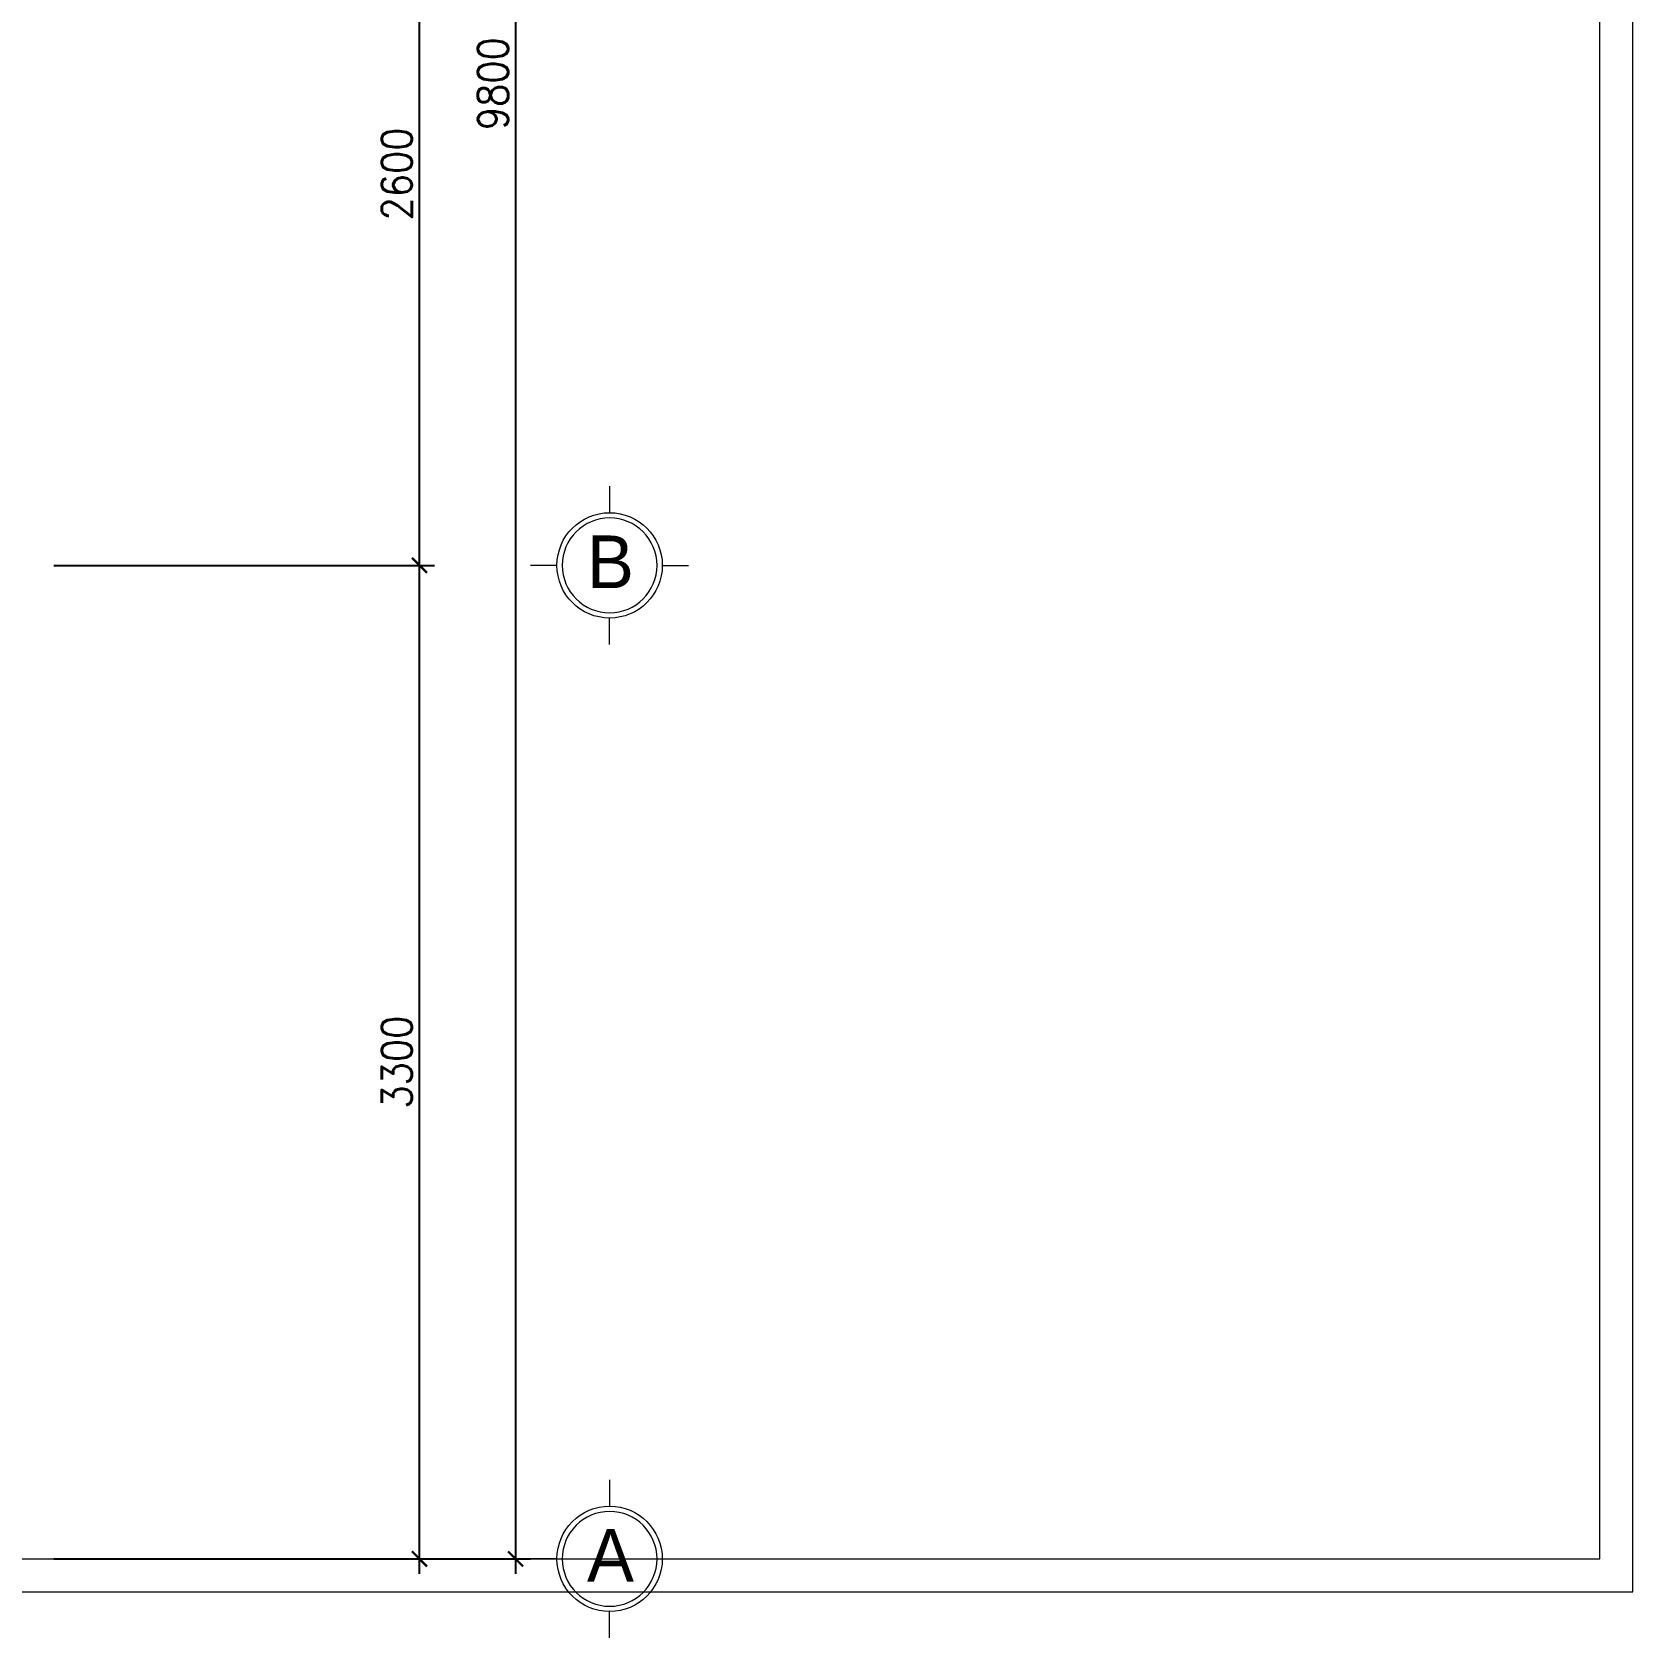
# Model space of a CAD drawing. Header units: millimetres. Extents: x -529782 to -142003, y -492574 to -273331.
# Drawn here: x -425930 to -420612, y -347389 to -342055 of the extents above; entities that cross this region are included whole.
import ezdxf
from ezdxf.enums import TextEntityAlignment as Align

# ---------------------------------------------------------------- set-up
doc = ezdxf.new("R2010")
doc.units = ezdxf.units.MM
doc.header["$LTSCALE"] = 500
doc.header["$MEASUREMENT"] = 0
doc.header["$PDMODE"] = 3
doc.linetypes.add('CENTER', pattern=[2, 1.25, -0.25, 0.25, -0.25])
doc.layers.get('0').update_dxf_attribs({"linetype": 'CONTINUOUS', "lineweight": 13})
doc.layers.get('Defpoints').update_dxf_attribs({"color": 255, "linetype": 'CONTINUOUS', "lineweight": 13})
for name, color, linetype, lineweight in [('2.thay 145', 145, 'CONTINUOUS', 18), ('3.manh 08', 8, 'CONTINUOUS', 9), ('4.dim 08', 8, 'CONTINUOUS', 13), ('7.tim 67', 67, 'CENTER', 9), ('9.text \xad white', 7, 'CONTINUOUS', 15), ('CA.dim 08', 251, 'CONTINUOUS', 13)]:
    doc.layers.add(name, color=color, linetype=linetype, lineweight=lineweight)
doc.styles.add('CA.JSC1', font='')
doc.styles.get("Standard").update_dxf_attribs({"font": 'txt.shx', "width": 0.9})
doc.styles.get('CA.JSC1').set_extended_font_data('.VnAvantH')
doc.dimstyles.new('CA 50', dxfattribs={"dimscale": 0, "dimtxt": 100, "dimasz": 50, "dimexe": 50, "dimexo": 0, "dimgap": 25, "dimtad": 1, "dimdec": 0, "dimzin": 0, "dimdsep": 46, "dimtxsty": 'Standard', "dimblk": 'ARCHTICK', "dimcen": 0.09, "dimdle": 50, "dimclrd": 256, "dimclre": 256, "dimclrt": 7, "dimadec": 0, "dimazin": 0, "dimtfac": 1, "dimtdec": 0, "dimtix": 1, "dimtmove": 2, "dimatfit": 3, "dimldrblk": 'DOT', "dimfxl": 1, "dimtolj": 1, "dimtzin": 0, "dimarcsym": 0})

# ---------------------------------------------------------------- blocks, each defined once
blk = doc.blocks.new('_ArchTick')
at = {"color": 1, "linetype": 'ByBlock', "const_width": 0.150000081}
blk.add_lwpolyline([(-0.5000002699998731, -0.5000002699998731), (0.5000002699998731, 0.5000002699998731)], dxfattribs=at)
blk = doc.blocks.new('*D1909')
at = {"layer": '7.tim 67', "linetype": 'Continuous', "lineweight": -2, "transparency": 16777216}
for p, q in [((-424642.9163375963, -347176.0464328588), (-424642.9163375963, -343776.0464328588)), ((-425857.6723649681, -343826.0464328588), (-424592.9163375963, -343826.0464328588)), ((-425857.6723649681, -347126.0464328588), (-424592.9163375963, -347126.0464328588))]:
    blk.add_line(p, q, dxfattribs=at)
at = {"layer": 'Defpoints', "color": 0, "linetype": 'Continuous', "transparency": 16777216}
for p in [(-425857.6723649681, -343826.0464328588), (-424642.9163375963, -343826.0464328588), (-425857.6723649681, -347126.0464328588)]:
    blk.add_point(p, dxfattribs=at)
at = {"layer": '7.tim 67', "linetype": 'Continuous', "lineweight": -2, "transparency": 16777216, "xscale": 50, "yscale": 50, "zscale": 50}
for p, rotation in [((-424642.9163375963, -343826.0464328588), 90), ((-424642.9163375963, -347126.0464328588), 270)]:
    blk.add_blockref('_ArchTick', p, dxfattribs=dict(at, rotation=rotation))
at = {"layer": '7.tim 67', "color": 7, "linetype": 'Continuous', "transparency": 16777216, "insert": (-424717.9163375962, -345476.0464328589), "char_height": 100, "attachment_point": 5, "rotation": 90}
blk.add_mtext('\\A1;3300', dxfattribs=at)
blk = doc.blocks.new('_DOT')
at = {"color": 1, "linetype": 'ByBlock'}
blk.add_line((-0.5, 0), (-1, 0), dxfattribs=at)
at = {"color": 1, "linetype": 'ByBlock', "const_width": 0.5}
blk.add_lwpolyline([(-0.25, 0, 1), (0.25, 0, 1)], format="xyb", close=True, dxfattribs=at)
blk = doc.blocks.new('*D1910')
at = {"layer": '7.tim 67', "linetype": 'Continuous', "lineweight": -2, "transparency": 16777216}
for p, q in [((-424642.9163375963, -343876.0464328588), (-424642.9163375963, -341176.0464328589)), ((-425857.6723649681, -341226.0464328589), (-424592.9163375963, -341226.0464328589)), ((-425857.6723649681, -343826.0464328588), (-424592.9163375963, -343826.0464328588))]:
    blk.add_line(p, q, dxfattribs=at)
at = {"layer": 'Defpoints', "color": 0, "linetype": 'Continuous', "transparency": 16777216}
for p in [(-425857.6723649681, -341226.0464328589), (-424642.9163375963, -341226.0464328589), (-425857.6723649681, -343826.0464328588)]:
    blk.add_point(p, dxfattribs=at)
at = {"layer": '7.tim 67', "linetype": 'Continuous', "lineweight": -2, "transparency": 16777216, "xscale": 50, "yscale": 50, "zscale": 50}
for p, rotation in [((-424642.9163375963, -341226.0464328589), 90), ((-424642.9163375963, -343826.0464328588), 270)]:
    blk.add_blockref('_ArchTick', p, dxfattribs=dict(at, rotation=rotation))
at = {"layer": '7.tim 67', "color": 7, "linetype": 'Continuous', "transparency": 16777216, "insert": (-424717.9163375962, -342526.0464328589), "char_height": 100, "attachment_point": 5, "rotation": 90}
blk.add_mtext('\\A1;2600', dxfattribs=at)
blk = doc.blocks.new('*D1908')
at = {"layer": 'CA.dim 08', "lineweight": -2, "transparency": 16777216}
for p, q in [((-424323.5810531059, -337276.0464328588), (-424323.5810531059, -347176.0464328588)), ((-425225.2943512822, -337326.0464328588), (-424273.5810531059, -337326.0464328588)), ((-425225.2943512822, -347126.0464328588), (-424273.5810531059, -347126.0464328588))]:
    blk.add_line(p, q, dxfattribs=at)
at = {"layer": 'Defpoints', "color": 0, "transparency": 16777216}
for p in [(-425225.2943512822, -337326.0464328588), (-425225.2943512822, -347126.0464328588), (-424323.5810531059, -347126.0464328588)]:
    blk.add_point(p, dxfattribs=at)
at = {"layer": 'CA.dim 08', "lineweight": -2, "transparency": 16777216, "xscale": 50, "yscale": 50, "zscale": 50}
for p, rotation in [((-424323.5810531059, -337326.0464328588), 90), ((-424323.5810531059, -347126.0464328588), 270)]:
    blk.add_blockref('_ArchTick', p, dxfattribs=dict(at, rotation=rotation))
at = {"layer": 'CA.dim 08', "color": 7, "transparency": 16777216, "insert": (-424398.5810531058, -342226.0464328589), "char_height": 100, "attachment_point": 5, "rotation": 90}
blk.add_mtext('\\A1;9800', dxfattribs=at)
blk = doc.blocks.new('A$C41BA5761')
at = {"layer": '2.thay 145'}
blk.add_lwpolyline([(839.9994073519047, 524.9998310285737, -3898660.642287513), (839.9994073521084, 525.0001542164828, 1.154242490888426e-06), (839.9994073524431, 524.9999926225864, 1.154242490888426e-06)], format="xyb", dxfattribs=at)
at = {"layer": '3.manh 08'}
for p, q in [((524.9994049160159, 1050.000159478077), (524.9994049160159, 875.0001713204256)), ((174.9994048396911, 525.0001523148676), (-0.000583361616008915, 525.0001523148676)), ((874.9994049923262, 525.0001523148676), (1049.999393193633, 525.0001523148676)), ((524.9994049160159, 0.0001831847475841641), (524.9994049160159, 175.000171342399))]:
    blk.add_line(p, q, dxfattribs=at)
blk.add_arc((524.9994049160159, 525.0001713313977), 349.9999999890093, 359.9999968883953, 359.9999381014106, dxfattribs=at)

msp = doc.modelspace()

# ---------------------------------------------------------------- linework, layer by layer
at = {"layer": '4.dim 08'}
for p, q in [((-420611.7468176652, -347236.0464328588), (-420611.7468176652, -330126.0464328588)), ((-420721.7468176652, -347126.0464328588), (-420721.7468176652, -330236.0464328588)), ((-426601.7468176652, -347126.046432859), (-420721.7468176652, -347126.0464328588)), ((-437721.7468176652, -347236.0464328588), (-420611.7468176652, -347236.0464328588))]:
    msp.add_line(p, q, dxfattribs=at)

# ---------------------------------------------------------------- block references
at = {"layer": '2.thay 145', "xscale": 0.5, "yscale": 0.5, "zscale": 0.5}
for p in [(-424273.5807614251, -344088.5465090162), (-424273.5807614251, -347388.5465090162)]:
    msp.add_blockref('A$C41BA5761', p, dxfattribs=at)

# ---------------------------------------------------------------- texts
at = {"layer": '9.text \xad white', "style": 'CA.JSC1'}
for s, p in [('b', (-424008.3307424445, -343814.2964871363)), ('a', (-424008.3307424445, -347114.2964871363))]:
    msp.add_text(s, height=174.9999882000658, dxfattribs=at).set_placement(p, align=Align.MIDDLE)

# ---------------------------------------------------------------- dimensions: what is measured, and where the dimension line sits
at = {"layer": '7.tim 67', "color": 9, "linetype": 'Continuous'}
for base, p1, p2, picture, middle in [((-424642.9163375963, -341226.0464328589), (-425857.6723649681, -343826.0464328588), (-425857.6723649681, -341226.0464328589), '*D1910', (-424717.9163375962, -342526.0464328589)), ((-424642.9163375963, -343826.0464328588), (-425857.6723649681, -347126.0464328588), (-425857.6723649681, -343826.0464328588), '*D1909', (-424717.9163375962, -345476.0464328589))]:
    dim = msp.add_linear_dim(base=base, p1=p1, p2=p2, angle=90, dimstyle='CA 50', override={"dimscale": 1}, dxfattribs=at)
    dim.commit()
    dim.dimension.update_dxf_attribs({"geometry": picture, "text_midpoint": middle})
at = {"layer": 'CA.dim 08'}
dim = msp.add_linear_dim(base=(-424323.5810531059, -347126.0464328588), p1=(-425225.2943512822, -337326.0464328588), p2=(-425225.2943512822, -347126.0464328588), angle=90, dimstyle='CA 50', override={"dimscale": 1, "dimfxl": 0}, dxfattribs=at)
dim.commit()
dim.dimension.update_dxf_attribs({"geometry": '*D1908', "text_midpoint": (-424398.5810531058, -342226.0464328589)})

doc.saveas('drawing.dxf')
